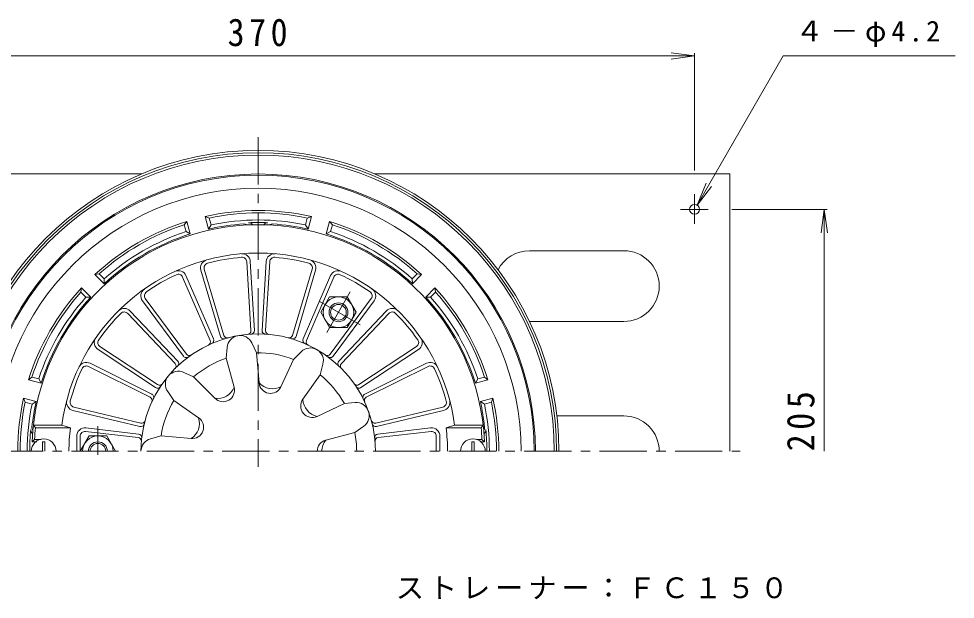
# Model space of a CAD drawing. Units: millimetres, scale not verified. Extents: x -355 to 305, y -464 to 503.
# Drawn here: x -131.2 to 265.9, y 257.4 to 503.4 of the extents above; entities that cross this region are included whole.
import ezdxf

# ---------------------------------------------------------------- set-up
doc = ezdxf.new("R2010")
doc.units = ezdxf.units.MM
doc.header["$LTSCALE"] = 4
doc.linetypes.add('CHAIN1', pattern=[8, 5, -1, 1, -1])
for name, color, linetype, lineweight in [('0-0_通り芯', 3, 'Continuous', 9), ('0-1_躯体', 2, 'Continuous', 9), ('0-2_仕上', 6, 'Continuous', 9), ('0-4_その他', 7, 'Continuous', 9), ('0-5_寸法', 7, 'Continuous', 9), ('0-A', 2, 'Continuous', 9)]:
    doc.layers.add(name, color=color, linetype=linetype, lineweight=lineweight)
doc.styles.add('ＭＳ ゴシック', font='')
doc.styles.get('ＭＳ ゴシック').set_extended_font_data('MS Gothic')

msp = doc.modelspace()

# ---------------------------------------------------------------- linework, layer by layer
at = {"layer": '0-0_通り芯', "linetype": 'CHAIN1'}
for p, q in [((-29.597, 453.202), (-29.597, 313.445)), ((-236.84, 320.104), (174.718, 320.104))]:
    msp.add_line(p, q, dxfattribs=at)
at = {"layer": '0-0_通り芯'}
for radius in [127.5, 126.5, 125.5]:
    msp.add_arc((-29.597, 320.104), radius, 0, 180, dxfattribs=at)
at = {"layer": '0-1_躯体'}
for p, q in [((-59.84, 417.517), (-61.012, 416.094)), ((-58.416, 412.2), (-59.84, 417.517)), ((-50.688, 414.271), (-52.113, 419.588)), ((-50.387, 418.941), (-52.113, 419.588)), ((-49.609, 416.039), (-50.387, 418.941)), ((-9.586, 416.039), (-8.808, 418.941)), ((-7.082, 419.588), (-8.808, 418.941)), ((-8.506, 414.271), (-7.082, 419.588)), ((-0.779, 412.2), (0.646, 417.517)), ((1.817, 416.094), (0.646, 417.517)), ((-60.234, 413.192), (-61.012, 416.094)), ((-58.416, 412.2), (-60.234, 413.192)), ((-49.609, 416.039), (-50.688, 414.271)), ((-8.506, 414.271), (-9.586, 416.039)), ((1.04, 413.192), (-0.779, 412.2)), ((1.04, 413.192), (1.817, 416.094)), ((-97.02, 395.305), (-98.838, 395.002)), ((-94.946, 391.109), (-98.838, 395.002)), ((-94.895, 393.18), (-97.02, 395.305)), ((-94.895, 393.18), (-94.946, 391.109)), ((35.701, 393.18), (37.825, 395.305)), ((35.751, 391.109), (35.701, 393.18)), ((35.751, 391.109), (39.644, 395.002)), ((39.644, 395.002), (37.825, 395.305)), ((-104.495, 389.345), (-104.798, 387.527)), ((-100.603, 385.453), (-104.495, 389.345)), ((41.408, 385.452), (45.301, 389.345)), ((45.604, 387.527), (45.301, 389.345)), ((-102.674, 385.402), (-104.798, 387.527)), ((-100.603, 385.453), (-102.674, 385.402)), ((43.479, 385.402), (41.408, 385.452)), ((43.479, 385.402), (45.604, 387.527)), ((-125.588, 351.518), (-127.011, 350.347)), ((-121.694, 348.922), (-127.011, 350.347)), ((-122.685, 350.741), (-125.588, 351.518)), ((-122.685, 350.741), (-121.694, 348.922)), ((62.499, 348.922), (63.491, 350.741)), ((62.499, 348.922), (67.816, 350.347)), ((63.491, 350.741), (66.393, 351.518)), ((67.816, 350.347), (66.393, 351.518)), ((-123.764, 341.194), (-129.081, 342.619)), ((-128.435, 340.893), (-129.081, 342.619)), ((64.57, 341.194), (69.887, 342.619)), ((69.24, 340.893), (69.887, 342.619)), ((-125.532, 340.115), (-128.435, 340.893)), ((-125.532, 340.115), (-123.764, 341.194)), ((66.338, 340.115), (64.57, 341.194)), ((66.338, 340.115), (69.24, 340.893))]:
    msp.add_line(p, q, dxfattribs=at)
at = {"layer": '0-1_躯体', "color": 4, "linetype": 'CHAIN1'}
for p, q in [((-0.566, 370.387), (9.68, 388.134)), ((13.616, 373.674), (-4.506, 384.137)), ((-97.597, 330.742), (-97.597, 318.588))]:
    msp.add_line(p, q, dxfattribs=at)
at = {"layer": '0-1_躯体', "color": 4}
for p, q in [((8.153, 385.489), (11.905, 378.989)), ((0.653, 372.498), (-3.1, 378.998)), ((11.905, 378.989), (8.158, 372.498)), ((0.653, 372.498), (8.158, 372.498)), ((-105.097, 320.104), (-101.345, 326.604)), ((-101.345, 326.604), (-93.85, 326.604)), ((-90.097, 320.104), (-93.85, 326.604))]:
    msp.add_line(p, q, dxfattribs=at)
msp.add_lwpolyline([(8.153, 385.489), (0.647, 385.489), (-3.1, 378.998)], dxfattribs=at)
for centre, radius in [((4.4, 378.989), 6.5), ((4.403, 378.993), 4), ((4.403, 378.993), 3.324)]:
    msp.add_circle(centre, radius, dxfattribs=at)
at = {"layer": '0-1_躯体'}
for centre, radius, start, end in [((-29.597, 320.104), 117.5, 0, 180), ((-29.597, 320.104), 117, 0, 180), ((-29.597, 320.104), 111.441, 0, 180), ((-29.597, 320.104), 102, 77.24745, 102.75252), ((-29.597, 320.104), 101, 78.1216, 101.87843), ((-29.597, 320.104), 102, 107.24745, 132.75252), ((-29.597, 320.104), 98, 78.21725, 101.78276), ((-29.597, 320.104), 96.917, 87.58473, 92.41527), ((-29.597, 320.104), 102, 47.24745, 72.75252), ((-29.597, 320.104), 101, 108.1216, 131.87843), ((-29.597, 320.104), 98, 108.21725, 131.78276), ((-29.597, 320.104), 96.5, 93.64027, 102.62434), ((-35.597, 414.413), 2, 51.83441, 93.64053), ((-33.597, 414.937), 2, 34.69341, 92.41542), ((-25.597, 414.937), 2, 87.58458, 145.30659), ((-23.597, 414.413), 2, 86.35947, 128.16559), ((-29.597, 320.104), 96.5, 77.37563, 86.35973), ((-29.597, 320.104), 98, 48.21725, 71.78276), ((-29.597, 320.104), 101, 48.1216, 71.87843), ((-29.597, 320.104), 96.5, 107.37563, 132.62434), ((-29.597, 320.104), 96.5, 47.37563, 72.62434), ((-29.597, 320.104), 102, 137.24745, 162.75252), ((-29.597, 320.104), 102, 17.24745, 42.75252), ((-29.597, 320.104), 101, 138.1216, 161.87843), ((-29.597, 320.104), 98, 138.21725, 161.78276), ((-29.597, 320.104), 96.5, 137.37563, 162.62434), ((-29.597, 320.104), 96.5, 17.37563, 42.62434), ((-29.597, 320.104), 98, 18.21725, 41.78276), ((-29.597, 320.104), 101, 18.1216, 41.87843), ((-29.597, 320.104), 102, 167.24748, 180), ((-29.597, 320.104), 102, 0, 12.75252), ((-29.597, 320.104), 101, 168.12157, 180), ((-29.597, 320.104), 98, 168.21722, 179.99998), ((-29.597, 320.104), 96.5, 167.37566, 173.92558), ((-29.597, 320.104), 96.5, 6.07442, 12.62434), ((-29.597, 320.104), 98, 0, 11.78276), ((-29.597, 320.104), 101, 0, 11.87843), ((-123.567, 330.104), 2, 173.92577, 215.73421), ((64.372, 330.104), 2, 324.26579, 6.07423), ((-29.597, 320.104), 96.917, 174.55904, 180), ((-124.087, 329.104), 2, 174.55836, 232.28242), ((64.892, 329.104), 2, 307.71758, 5.44164), ((-29.597, 320.104), 96.917, 0, 5.44096)]:
    msp.add_arc(centre, radius, start, end, dxfattribs=at)
at = {"layer": '0-1_躯体', "color": 4}
for centre, radius in [((-97.592, 320.104), 6.5), ((-97.597, 320.104), 4), ((-97.597, 320.104), 3.324)]:
    msp.add_arc(centre, radius, 0, 180, dxfattribs=at)
at = {"layer": '0-2_仕上'}
for p, q in [((-52.488, 397.255), (-44.163, 369.197)), ((-34.475, 400.431), (-32.701, 371.218)), ((-32.977, 400.522), (-31.205, 371.331)), ((-26.217, 400.522), (-27.99, 371.331)), ((-24.72, 400.431), (-26.494, 371.218)), ((-6.707, 397.255), (-15.032, 369.197)), ((-61.654, 393.919), (-49.996, 367.074)), ((-60.278, 394.516), (-48.628, 367.691)), ((-53.926, 396.828), (-45.607, 368.791)), ((-5.269, 396.828), (-13.587, 368.791)), ((1.083, 394.516), (-10.566, 367.691)), ((2.459, 393.919), (-9.199, 367.074)), ((-78.7, 383.88), (-61.294, 360.379)), ((-77.494, 384.773), (-60.075, 361.254)), ((18.3, 384.773), (0.881, 361.254)), ((19.505, 383.88), (2.099, 360.379)), ((-84.967, 378.503), (-64.83, 357.264)), ((-83.878, 379.535), (-63.757, 358.312)), ((24.684, 379.535), (4.562, 358.312)), ((25.772, 378.503), (5.636, 357.264)), ((-30.354, 361.827), (-32.293, 365.986)), ((-97.551, 363.24), (-73.157, 347.109)), ((-96.724, 364.491), (-72.311, 348.348)), ((-43.156, 359.569), (-42.757, 364.141)), ((-30.354, 361.827), (-29.269, 349.114)), ((-14.616, 359.052), (-11.371, 362.297)), ((37.529, 364.491), (13.117, 348.348)), ((38.357, 363.24), (13.963, 347.109)), ((-43.156, 359.569), (-39.827, 347.252)), ((-14.616, 359.052), (-19.983, 347.476)), ((-101.601, 356.043), (-75.415, 342.973)), ((-100.931, 357.386), (-74.765, 344.325)), ((-56.996, 351.579), (-61.155, 353.519)), ((-3.358, 352.552), (-2.17, 356.984)), ((41.737, 357.386), (15.57, 344.325)), ((42.407, 356.043), (16.22, 342.973)), ((-56.996, 351.579), (-47.993, 342.537)), ((-3.358, 352.552), (-10.699, 342.116)), ((-65.352, 341.621), (-67.985, 345.379)), ((-65.352, 341.621), (-54.884, 334.325)), ((-107.857, 338.856), (-79.396, 332.036)), ((6.914, 340.31), (-4.638, 334.892)), ((6.914, 340.31), (11.486, 340.71)), ((48.663, 338.856), (20.201, 332.036)), ((-108.207, 337.397), (-79.767, 330.582)), ((49.012, 337.397), (20.572, 330.582)), ((-124.07, 330.104), (-124.965, 331.104)), ((-124.07, 330.104), (-109.24, 330.104)), ((-102.7, 329.975), (-80.325, 327.416)), ((11.361, 328.094), (15.12, 330.726)), ((43.505, 329.975), (21.13, 327.416)), ((64.875, 330.104), (50.045, 330.104)), ((64.875, 330.104), (65.77, 331.104)), ((-106.597, 326.498), (-106.597, 320.104)), ((-105.097, 320.104), (-105.097, 326.498)), ((-102.87, 328.485), (-80.474, 325.923)), ((-70.818, 326.604), (-75.251, 325.416)), ((-70.818, 326.604), (-58.109, 325.464)), ((11.361, 328.094), (-0.971, 324.818)), ((43.675, 328.485), (21.279, 325.923)), ((45.903, 320.104), (45.903, 326.498)), ((47.403, 326.498), (47.403, 320.104)), ((-124.466, 325.104), (-125.514, 324.104)), ((-125.514, 324.104), (-123.498, 324.104)), ((-124.466, 325.104), (-121.698, 325.104)), ((-120.097, 324.104), (-121.097, 324.104)), ((-121.097, 320.104), (-121.097, 324.104)), ((-120.097, 320.104), (-120.097, 324.104)), ((60.903, 324.104), (61.903, 324.104)), ((60.903, 320.104), (60.903, 324.104)), ((61.903, 320.104), (61.903, 324.104)), ((65.271, 325.104), (63.003, 325.104)), ((66.319, 324.104), (64.803, 324.104)), ((65.271, 325.104), (66.319, 324.104))]:
    msp.add_line(p, q, dxfattribs=at)
for points in [[(-124.965, 331.104), (-112.874, 331.104), (-109.24, 330.104)], [(65.77, 331.104), (53.679, 331.104), (50.045, 330.104)]]:
    msp.add_lwpolyline(points, dxfattribs=at)
for centre, radius, start, end in [((-29.597, 320.104), 96, 2.38802, 177.61198), ((-29.597, 320.104), 84, 7.52463, 172.47537), ((-50.57, 397.824), 3.5, 105.10176, 196.52547), ((-29.597, 320.104), 82.5, 94.89825, 105.10173), ((-36.471, 400.31), 3.5, 3.47472, 94.89842), ((-36.471, 400.31), 2, 3.47487, 94.89857), ((-22.724, 400.31), 3.5, 85.10176, 176.52547), ((-22.724, 400.31), 2, 85.10176, 176.52547), ((-29.597, 320.104), 82.5, 74.89825, 85.10173), ((-8.624, 397.824), 3.5, 343.47472, 74.89842), ((-50.57, 397.824), 2, 105.10176, 196.52547), ((-8.624, 397.824), 2, 343.47487, 74.89857), ((-29.597, 320.104), 82.5, 114.89825, 125.10173), ((-63.488, 393.122), 3.5, 23.47472, 114.89842), ((-63.488, 393.122), 2, 23.47487, 114.89857), ((4.294, 393.122), 3.5, 65.10176, 156.52547), ((4.294, 393.122), 2, 65.10176, 156.52547), ((-29.597, 320.104), 82.5, 54.89825, 65.10173), ((-75.887, 385.963), 3.5, 125.10176, 216.52547), ((-75.887, 385.963), 2, 125.10176, 216.52547), ((16.693, 385.963), 2, 323.47487, 54.89857), ((16.693, 385.963), 3.5, 323.47472, 54.89842), ((-29.597, 320.104), 82.5, 134.89825, 145.10173), ((-86.418, 377.127), 3.5, 43.47472, 134.89842), ((-86.418, 377.127), 2, 43.47487, 134.89857), ((27.224, 377.127), 3.5, 45.10176, 136.52547), ((27.224, 377.127), 2, 45.10176, 136.52547), ((-29.597, 320.104), 82.5, 34.89825, 45.10173), ((-29.597, 320.104), 49.73, 0, 180), ((-34.198, 371.127), 1.5, 275.15231, 3.47432), ((-32.702, 371.24), 1.5, 273.47458, 3.4751), ((-26.492, 371.24), 1.5, 176.52489, 266.52541), ((-24.997, 371.127), 1.5, 176.52567, 264.84767), ((-95.621, 366.159), 3.5, 145.10176, 236.52547), ((-95.621, 366.159), 2, 145.10176, 236.52547), ((-51.371, 366.476), 1.5, 295.15231, 23.47432), ((-50.004, 367.094), 1.5, 293.47458, 23.4751), ((-44.169, 369.218), 1.5, 196.52489, 286.52541), ((-42.725, 369.623), 1.5, 196.52567, 284.84767), ((-37.278, 363.662), 5.5, 24.99896, 175.00104), ((-16.47, 369.623), 1.5, 255.15231, 343.47432), ((-15.025, 369.218), 1.5, 253.47458, 343.4751), ((-9.19, 367.094), 1.5, 156.52489, 246.52541), ((-7.823, 366.476), 1.5, 156.52567, 244.84767), ((36.426, 366.159), 2, 303.47487, 34.89857), ((36.426, 366.159), 3.5, 303.47472, 34.89842), ((-29.597, 320.104), 41.73, 68.96107, 91.03893), ((-7.482, 358.408), 5.5, 344.99896, 135.00104), ((-102.495, 354.254), 3.5, 63.47472, 154.89842), ((-64.845, 357.28), 1.5, 313.47458, 43.4751), ((-60.088, 361.272), 1.5, 216.52489, 306.52541), ((-58.87, 362.147), 1.5, 216.52567, 304.84767), ((-29.597, 320.104), 41.73, 108.96107, 131.03894), ((-0.325, 362.147), 1.5, 235.15231, 323.47432), ((0.894, 361.272), 1.5, 233.47458, 323.4751), ((5.651, 357.28), 1.5, 136.52489, 226.52541), ((43.3, 354.254), 3.5, 25.10176, 116.52547), ((-29.597, 320.104), 82.5, 154.89825, 165.01146), ((-102.495, 354.254), 2, 63.47487, 154.89857), ((-63.479, 348.534), 5.5, 64.99896, 215.00104), ((-65.919, 356.232), 1.5, 315.15231, 43.47432), ((6.724, 356.232), 1.5, 136.52567, 224.84767), ((43.3, 354.254), 2, 25.10176, 116.52547), ((-29.597, 320.104), 82.5, 14.89825, 25.10173), ((-29.597, 320.104), 41.73, 28.96106, 51.03893), ((-72.33, 348.361), 1.5, 236.52489, 326.52541), ((-71.484, 349.6), 1.5, 236.52567, 324.84767), ((-46.922, 350.11), 7.649, 261.94609, 338.05399), ((-44.536, 345.979), 4.878, 224.87517, 15.12476), ((-24.409, 349.528), 4.878, 184.87517, 335.12476), ((-23.581, 354.226), 7.649, 221.94609, 298.05399), ((12.29, 349.6), 1.5, 215.15231, 303.47432), ((13.135, 348.361), 1.5, 213.47458, 303.4751), ((-107.391, 340.801), 3.5, 165.10176, 256.52547), ((-76.085, 341.631), 1.5, 335.15231, 63.47432), ((-75.435, 342.983), 1.5, 333.47458, 63.4751), ((-29.597, 320.104), 41.73, 148.96107, 171.03893), ((-6.709, 339.309), 4.878, 144.87517, 295.12476), ((-3.055, 342.376), 7.649, 181.94609, 258.05399), ((16.24, 342.983), 1.5, 116.52489, 206.52541), ((16.89, 341.631), 1.5, 116.52567, 204.84767), ((48.196, 340.801), 3.5, 283.47472, 14.89842), ((-107.391, 340.801), 2, 165.10176, 256.52547), ((11.965, 335.231), 5.5, 304.99896, 95.00104), ((48.196, 340.801), 2, 283.47487, 14.89857), ((-57.674, 330.323), 4.878, 264.87524, 55.12483), ((-62.156, 331.954), 7.649, 301.94601, 18.05391), ((-29.597, 320.104), 95, 173.95767, 176.98305), ((-29.597, 320.104), 80.268, 172.89853, 180), ((-103.097, 326.498), 3.5, 83.47501, 180), ((-79.417, 332.041), 1.5, 256.52489, 346.52541), ((-79.046, 333.495), 1.5, 256.52567, 344.84767), ((19.852, 333.495), 1.5, 195.15231, 283.47432), ((20.223, 332.041), 1.5, 193.47458, 283.4751), ((43.903, 326.498), 3.5, 0, 96.52499), ((-29.597, 320.104), 80.268, 0, 7.10147), ((-29.597, 320.104), 95, 3.01695, 6.04233), ((-103.097, 326.498), 2, 83.47501, 180), ((-80.644, 324.433), 1.5, 355.15231, 83.47432), ((-80.495, 325.926), 1.5, 353.47458, 83.4751), ((-29.597, 320.104), 41.73, 0, 11.03893), ((21.301, 325.926), 1.5, 96.52489, 186.52541), ((21.45, 324.433), 1.5, 96.52567, 184.84767), ((43.903, 326.498), 2, 0, 96.52499), ((-120.597, 320.104), 5.25, 0, 180), ((-73.827, 320.104), 5.5, 104.99896, 180), ((0.281, 320.104), 4.878, 104.87517, 180), ((5.051, 320.104), 7.649, 141.94609, 180.00018), ((61.403, 320.104), 5.25, 0, 180)]:
    msp.add_arc(centre, radius, start, end, dxfattribs=at)
at = {"layer": '0-4_その他'}
for p, q in [((155.403, 487.604), (145.488, 488.909)), ((155.403, 439.011), (155.403, 488.804)), ((-214.597, 487.604), (155.403, 487.604)), ((155.403, 487.604), (145.488, 486.298)), ((156.453, 424.422), (160.28, 433.661)), ((156.453, 424.422), (162.54, 432.356)), ((171.217, 422.604), (211.603, 422.604)), ((210.403, 422.604), (209.098, 412.689)), ((210.403, 320.104), (210.403, 422.604)), ((210.403, 422.604), (211.708, 412.689))]:
    msp.add_line(p, q, dxfattribs=at)
msp.add_lwpolyline([(156.453, 424.422), (192.93, 487.604), (265.95, 487.604)], dxfattribs=at)
at = {"layer": '0-A'}
for p, q in [((-229.597, 437.604), (-79.095, 437.604)), ((19.9, 437.604), (170.403, 437.604)), ((170.403, 437.604), (170.403, 320.104)), ((155.403, 429.011), (155.403, 416.456)), ((161.217, 422.604), (149.468, 422.604)), ((125.403, 405.104), (85.403, 405.104)), ((125.403, 375.104), (85.43, 375.104)), ((125.403, 335.104), (97.017, 335.104))]:
    msp.add_line(p, q, dxfattribs=at)
msp.add_circle((155.403, 422.604), 2.1, dxfattribs=at)
for centre, start, end in [((85.403, 390.104), 90, 152.55371), ((125.403, 390.104), 270, 90), ((125.403, 320.104), 359.99982, 90)]:
    msp.add_arc(centre, 15, start, end, dxfattribs=at)

# ---------------------------------------------------------------- texts
at = {"layer": '0-4_その他', "color": 2, "insert": (-42.597, 491.604), "char_height": 11.73, "attachment_point": 7, "style": 'ＭＳ ゴシック'}
msp.add_mtext('\\T1.27;\\W0.9;370', dxfattribs=at)
at = {"layer": '0-4_その他', "insert": (198.144, 491.365), "char_height": 8.798, "attachment_point": 7, "style": 'ＭＳ ゴシック'}
msp.add_mtext('\\T1.23;４－φ4.2', dxfattribs=at)
at = {"layer": '0-4_その他', "color": 2, "insert": (206.403, 320.104), "char_height": 11.73, "attachment_point": 7, "rotation": 90, "style": 'ＭＳ ゴシック'}
msp.add_mtext('\\T1.27;\\W0.9;205', dxfattribs=at)
at = {"layer": '0-5_寸法', "insert": (28.699, 257.397), "char_height": 8.798, "attachment_point": 7, "style": 'ＭＳ ゴシック'}
msp.add_mtext('\\T1.17;ストレーナー：ＦＣ１５０', dxfattribs=at)

doc.saveas('drawing.dxf')
